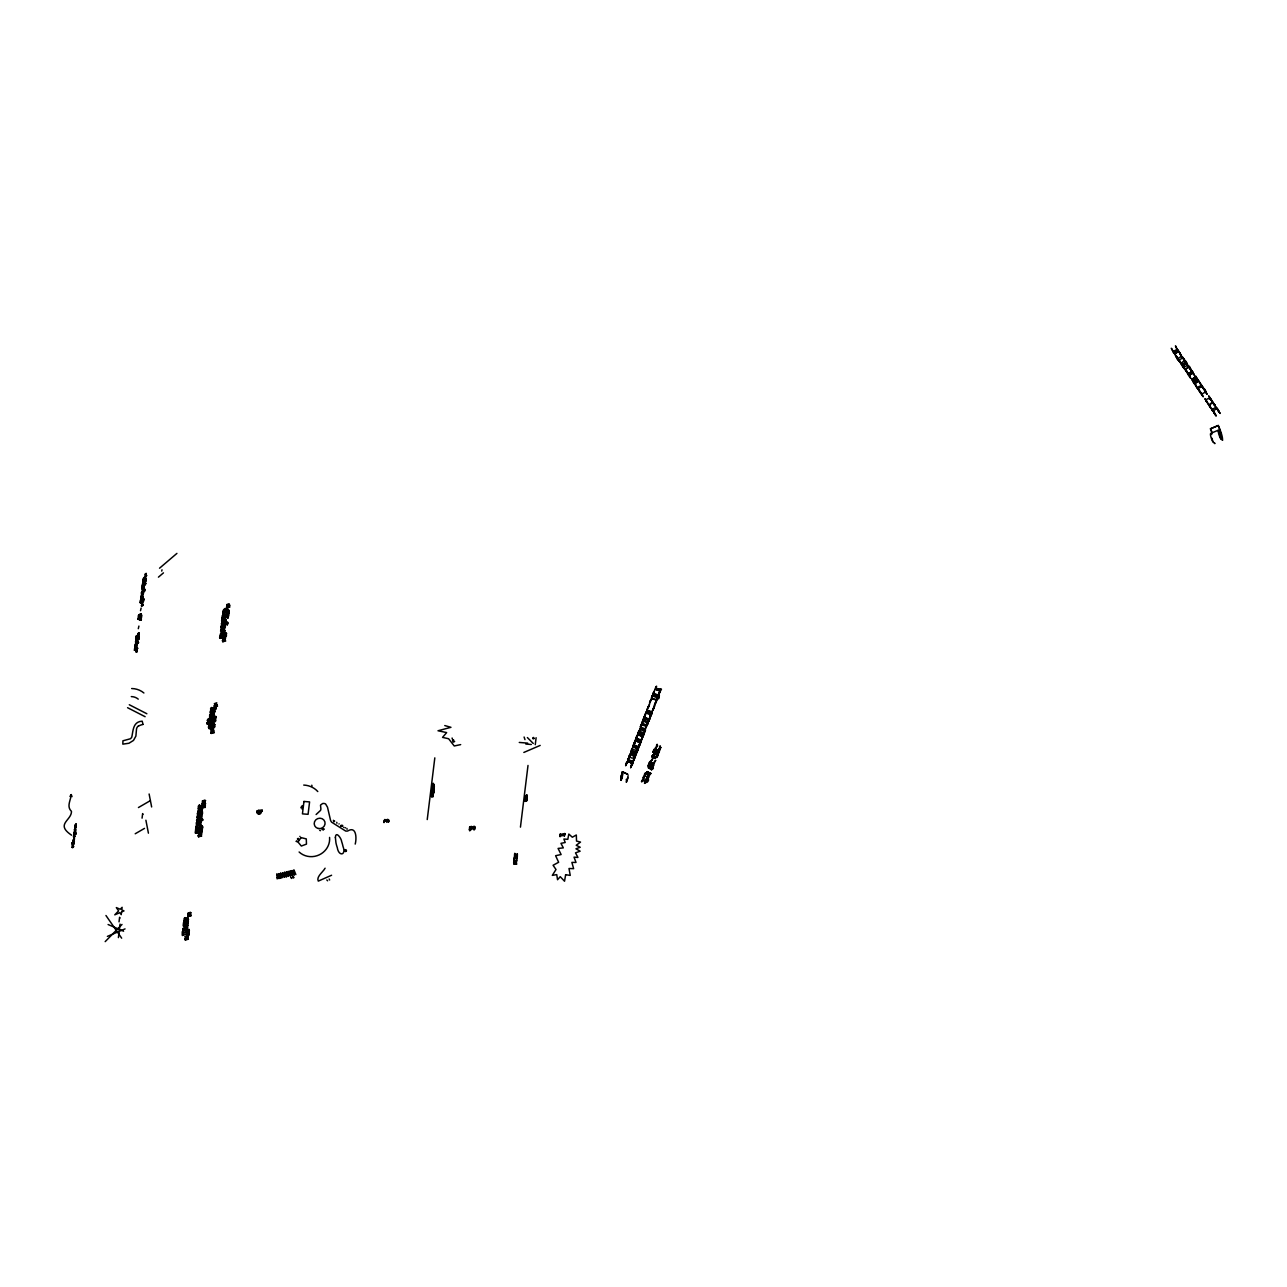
<?xml version="1.0" encoding="UTF-8"?>
<svg xmlns="http://www.w3.org/2000/svg" width="1287" height="1287" viewBox="0 0 1287 1287"><rect width="100%" height="100%" fill="white"/><g stroke="black" fill="none" stroke-linecap="round" stroke-linejoin="round"><path stroke-width="1.5" d="M514.752 856.241L514.848 857.448L514.945 853.828M140.235 601.592L140.733 599.372L141.908 599.452M140.396 602.043L141.409 600.321A5.148 4.875 -18.7 0 1 141.699 600.884M145.801 581.788L145.833 577.976L144.241 577.525M145.64 581.402L145.881 578.136L144.482 577.927M198.825 828.587L199.067 830.421L196.766 830.855M199.147 829.584L199.067 830.421M222.571 615.653L222.281 620.463M222.876 616.553L222.812 612.017A4.521 4.279 -18.7 0 1 225.225 608.429C229.504 606.579 229.504 614.977 228.571 613.384M201.56 830.71L201.882 831.611M214.269 715.363L214.269 715.492A2.864 2.703 -18.7 0 1 214.253 716.425L212.194 716.907A8.8 8.333 -18.7 0 1 211.744 716.441A4.939 4.681 -18.7 0 0 211.245 715.958M196.203 822.908L197.522 821.444L200.949 821.926A5.663 5.357 -18.7 0 1 202.654 820.109L202.349 818.902L201.029 819.159L202.686 819.883M196.525 823.889L197.603 824.002L197.522 825.53M142.889 589.14A3.089 2.928 -18.7 0 0 144.015 586.888L143.629 586.309M73.069 841.891L73.375 840.701M72.892 841.425L74.421 841.135M75.37 825.257L76.03 823.68M222.892 620.913L223.278 619.739L222.49 620.382A2.252 2.124 -18.7 0 0 221.927 621.75L222.924 622.908A3.137 2.976 -18.7 0 0 225.74 621.444A2.719 2.59 -18.7 0 0 226.271 620.302L223.986 620.125M195.897 829.6L197.635 826.479L195.817 826.978L195.511 833.188L201.415 831.305M196.235 830.582L197.941 827.638L200.402 827.235L200.708 828.378L198.15 828.86L197.635 826.479M137.677 640.91L135.811 642.358L136.02 640.411M214.865 711.438L213.835 710.81M661.068 747.522L658.124 750.755L655.726 748.728M625.675 765.62C624.951 759.62 634.362 761.92 631.048 766.264C632.931 764.558 634.797 759.78 627.943 760.537L628.442 759.829L633.349 761.872L632.866 762.58M630.63 767.679L631.386 765.186M183.462 926.495L184.154 925.417A4.118 3.893 -18.7 0 1 184.829 925.063L184.91 925.208A3.201 3.024 -18.7 0 0 184.234 925.626M188.722 932.094L188.401 931.112L188.722 932.174L183.462 933.172M209.765 716.248L209.733 715.942A1.689 1.593 -18.7 0 1 212.082 713.867M210.071 717.084L210.054 716.988A1.689 1.593 -18.7 0 1 212.387 714.784C214.961 717.036 211.953 712.483 214.157 713.851L214.269 715.186M221.251 623.841L222.554 622.49L221.557 624.71M228.78 612.162L228.426 611.148L228.78 612.21L224.035 613.111M197.683 811.277L198.262 810.327A3.797 3.588 -18.7 0 1 199.035 809.893L199.115 810.07M198.021 812.258L198.584 811.309A3.797 3.588 -18.7 0 1 199.356 810.858L199.018 809.877M517.31 856.981L517.374 854.021M196.509 820.527L197.764 818.95L198.182 820.092A2.96 2.799 -18.7 0 0 197.538 820.511M210.505 708.864L211.776 707.625A2.783 2.638 -18.7 0 0 211.181 708.027M560.102 833.976L560.344 834.652M654.295 707.046L654.584 705.726M560.118 836.47L560.344 834.507M278.7 873.664L278.941 877.01M290.009 871.042L290.235 874.388M514.43 860.794L514.623 858.075M516.859 860.987L517.036 858.268M69.965 796.444L71.252 794.61C70.801 800.257 66.264 806.466 71.461 811.373C71.638 820.559 54.955 824.082 71.622 835.215M187.049 935.376L187.033 935.536A2.654 2.51 -18.7 0 0 188.658 933.509L182.481 935.424L182.513 931.531L183.011 932.834M514.414 857.898L516.843 857.995M142.519 583.671L142.294 585.553M142.68 584.137L142.455 586.019M184.057 918.628C185.601 916.087 185.634 918.886 184.379 919.513M288.127 871.476L288.368 874.983M514.285 859.266L514.237 860.504M514.687 853.474L514.559 856.402M517.277 855.292A10.827 1.448 -85.4 0 0 517.197 854.552L517.294 853.651L516.988 856.595M143.356 580.694L145.849 579.472L143.5 581.145M198.198 806.466L198.761 805.533A3.539 3.346 -18.7 0 1 199.533 805.099L199.179 805.533M198.536 807.448L199.099 806.515A3.539 3.346 -18.7 0 1 199.871 806.08L199.533 805.099M638.272 733.606L637.419 736.18M653.394 693.017L654.423 691.682M638.979 731.949L643.709 734.813L641.006 740.604L642.406 736.711L637.58 734.507L636.454 737.338L637.757 735.295M641.36 739.381C644.224 736.582 638.143 732.56 636.952 735.891M514.832 857.592L517.261 857.786M276.818 874.098L277.075 877.605M286.245 871.91L286.486 875.417M73.842 841.891L72.909 841.183M355.212 844.079C356.74 838.432 356.547 825.546 347.619 831.016A6.467 6.113 -18.7 0 1 345.64 831.032L331.66 822.2A10.763 10.199 -18.7 0 1 330.582 820.462L327.493 807.19L325.643 804.053A3.105 2.944 -18.7 0 0 324.742 803.603L324.051 803.474A4.295 4.07 -18.7 0 0 322.587 803.555L320.495 805.099L320.881 808.767A4.328 4.102 -18.7 0 1 320.495 810.44L316.119 814.526M652.718 758.912L650.611 761.325L652.171 760.279M655.694 760.537C653.909 763.159 654.697 761.55 654.23 763.674M659.153 693.178L658.992 694.111L660.44 690.958M284.347 872.345L284.717 877.187M142.165 587.709L142.793 587.065A3.153 2.976 -18.7 0 0 141.94 588.867L143.002 589.559A3.089 2.928 -18.7 0 0 144.176 587.339L144.192 586.808M228.475 611.309L223.488 612.66M655.373 689.349L655.533 688.915M660.215 691.392L659.523 692.76A9.331 1.03 -67.5 0 1 659.604 692.39L658.333 694.707A7.931 0.869 -67.5 0 1 658.091 695.366L658.027 695.559M73.246 847.377L72.297 847.554L72.635 846.17M74.115 840.588L73.086 840.105L74.373 839.751M74.533 836.968L73.52 836.518L74.63 836.26A2.156 2.043 -18.7 0 1 74.051 836.727L73.616 836.807M74.308 829.713L75.257 829.005M75.708 827.541L75.306 827.316M74.244 838.545L74.533 839.027M75.692 832.335C76.898 831.145 73.439 832.19 75.177 832.158M75.161 826.592L76.142 826.576L76.206 824.517M72.249 846.91L73.6 846.733M73.616 840.073L74.34 841.425M74.984 836.55L74.453 836.277M76.126 827.268L75.209 827.026M75.225 826.238L76.287 826.029L75.322 825.804M76.239 824.967L75.273 825.015L76.287 826.029M74.26 833.526L75.933 833.204L75.82 834.04M75.885 834.024L75.933 833.204M136.116 636.647L137.194 635.601L135.923 638.497L136.293 635.746L138.417 635.086L139.012 637.982L138.98 635.858L137.371 635.698L138.272 635.456M138.578 615.025L138.771 615.878M141.377 602.815C139.768 600.241 142.133 604.279 140.122 602.429M142.889 582.689L142.809 580.582M137.693 648.342L136.39 649.662A2.22 2.107 -18.7 0 1 135.988 649.259C133.735 647.651 136.213 651.125 134.411 650.192M138.739 615.492L138.433 616.57M142.712 583.091L142.97 581.032A5.035 4.778 -18.7 0 1 144.241 577.863M135.441 649.581L134.411 650.289M138.304 628.683L138.916 626.061M140.508 610.698L141.12 608.091M136.76 650.064L135.843 650.53L136.695 650.595M139.109 634.652L137.87 634.041L138.899 632.641M140.83 620.334L139.607 619.771L140.685 619.884M140.524 619.369L139.656 619.481L140.508 619.546M141.264 614.156L140.283 614.269L141.2 613.835M143.082 605.357L141.506 606.032L142.551 604.552M142.567 602.943L141.586 603.651L142.423 603.86M146.187 574.903L144.997 575.916L146.557 575.257M146.219 574.678L145.206 574.179L146.203 573.31M136.856 651.045L135.859 650.434M138.015 634.604L139.093 634.057M138.127 633.574L138.835 633.172M139.768 620.27L140.733 620.157M140.653 619.996L139.656 619.449A1.963 1.85 -18.7 0 0 138.481 619.144M141.522 614.8L140.299 614.237M140.492 614.398L141.409 614.607L140.444 614.687M142.584 604.327L141.747 604.102L142.712 603.41M146.718 575.707L145.158 576.383L146.348 575.369M136.663 647.602C136.293 645.511 137.886 650.128 137.532 647.876M143.581 598.6A1.689 1.593 -18.7 0 0 143.517 599.42A5.566 5.261 -18.7 0 1 143.468 600.595L142.648 598.793L143.854 599.082A1.689 1.593 -18.7 0 0 143.677 599.887A5.566 5.261 -18.7 0 1 143.613 601.061L143.404 601.608M136.808 648.133L136.567 648.616A3.491 3.298 -18.7 0 1 136.181 648.198M142.841 599.388L143.854 599.082M135.795 642.567L138.369 642.068L138.208 643.387M138.369 642.068L138.288 643.371M138.819 638.368C137.854 642.326 140.476 635.81 136.213 638.867M141.457 616.859L138.948 616.891M142.214 589.671L144.836 589.333L144.594 591.248L144.804 589.543M145.608 583.027C143.774 589.028 148.102 579.874 142.937 584.025M161.728 571.09L162.017 569.803M119.031 921.862L119.594 917.293L119.916 918.081M118.404 937.612L120.061 924.098M142.069 818.162L142.632 813.593L142.954 814.381M184.154 928.281A14.897 14.109 -18.7 0 1 183.124 928.458L183.076 930.517L186.422 930.002M184.974 922.28L183.623 922.522L183.816 924.597L186.84 924.018A3.153 2.992 -18.7 0 1 187.339 923.937M187.146 921.862L184.073 922.441L183.896 920.382L187.596 919.722M182.481 935.424L182.513 931.531M183.076 930.517L182.899 928.506M183.14 925.546L183.623 922.522M184.073 922.441L183.896 920.382M201.126 811.679L200.965 811.84A7.062 6.692 -18.7 0 1 198.938 812.885L197.506 813.175L197.699 815.298L200.82 814.703A3.346 3.169 -18.7 0 1 201.351 814.623M195.511 833.188L195.817 826.978M197.699 815.298L197.506 813.175M212.757 713.931L214.044 716.135L211.888 715.974A8.8 8.333 -18.7 0 1 211.438 715.524A4.939 4.681 -18.7 0 0 210.939 715.041L209.942 715.266L210.521 716.296A5.582 5.293 -18.7 0 0 211.052 716.521L211.341 717.583L209.861 717.519M219.804 636.968L221.879 636.92A3.378 3.201 -18.7 0 1 220.914 636.615L220.72 634.523M225.466 637.162L224.565 637.371A1.657 1.56 -18.7 0 1 223.761 637.081L222.941 636.309A8.478 8.028 -18.7 0 0 222.49 635.81L220.72 635.681L221.123 637.467A3.378 3.201 -18.7 0 0 222.184 637.821L219.868 638.304L220.19 637.435A9.524 9.009 -18.7 0 0 220.157 636.904L221.107 634.378L223.52 634.99A9.797 9.282 -18.7 0 0 224.115 635.681L226.013 635.311A3.877 3.668 -18.7 0 0 226.013 633.847M222.378 619.031L222.41 615.299M223.118 612.918L222.828 615.283L228.282 613.577M211.052 716.521L209.556 716.586L209.845 717.663M197.812 827.879L196.139 827.959M187.677 937.74L184.926 938.963L188.079 938.255M187.58 935.681L185.215 936.646L186.937 936.968A2.59 2.461 -18.7 0 0 187.58 936.952L187.677 936.92M190.556 914.333L187.822 915.33L190.878 915.282L188.127 916.505L191.28 915.781M190.46 912.258L188.079 913.223L189.816 913.545A2.59 2.461 -18.7 0 0 190.444 913.529L190.573 913.48M188.401 939.204L185.248 939.912L187.934 938.641M187.902 937.901A2.59 2.461 -18.7 0 1 187.258 937.901L185.505 937.805L188.336 936.132M190.766 914.478A2.59 2.461 -18.7 0 1 190.138 914.478L188.385 914.381L191.216 912.724M200.997 834.507L198.15 835.762L201.399 835.038M201.995 833.831L201.271 834.636A2.671 2.526 -18.7 0 1 200.563 834.668L198.745 834.571L198.455 833.365L200.885 832.383M205.695 803.699L202.445 804.423L202.139 803.217L204.955 802.187M204.858 800.064L202.413 801.045L204.199 801.383A2.671 2.526 -18.7 0 0 204.842 801.367L205.63 800.53M214.318 732.721L211.261 733.413L210.971 732.287L213.61 731.306M213.497 729.311L211.213 730.228L212.902 730.549A2.51 2.381 -18.7 0 0 213.481 730.533L213.642 730.485M213.047 715.009L214.446 714.928M216.876 704.729L214.205 705.919L217.262 705.228M216.747 702.75L214.479 703.667L216.152 703.973M187.194 928.2L184.588 928.394L187.001 926.431M200.595 821.991L200.338 820.398L197.072 820.977M197.957 820.784L200.804 820.253L201.11 818.564L201.367 820.141M207.223 724.388L208.462 722.425L212.999 721.476L213.288 719.851M214.929 721.01C210.875 722.602 214.334 714.88 213.063 721.878M209.154 719.353L213.352 718.58L213.642 716.956L213.449 718.87M211.921 709.201L214.575 708.703L214.849 707.126L215.09 708.606L216.313 708.574A5.341 5.051 -18.7 0 0 214.623 710.231L214.543 710.601A2.783 2.638 -18.7 0 1 214.06 711.791M225.016 639.639L222.458 640.604L224.099 640.91M224.919 637.692L222.699 638.593L224.34 638.899A2.461 2.333 -18.7 0 0 224.919 638.899L225.563 638.432M229.183 605.63L226.609 606.788L228.989 606.82M230.035 605.324L229.472 605.759A2.461 2.333 -18.7 0 1 228.829 605.775L226.882 604.584L229.102 603.683M186.712 934.587L186.728 934.426A2.654 2.51 -18.7 0 0 187.773 933.735M201.737 836.019L198.488 836.743L201.222 835.472M198.745 834.571L198.455 833.365M202.445 804.423L202.139 803.217M205.18 802.348A2.671 2.526 -18.7 0 1 204.52 802.348L202.719 802.251L205.18 801.045M211.261 733.413L210.971 732.287M213.803 731.45A2.51 2.381 -18.7 0 1 213.208 731.45L211.502 731.37L213.803 730.244M217.567 706.145L214.511 706.836L217.149 705.566M217.053 704.89A2.51 2.381 -18.7 0 1 216.473 704.874L214.768 704.793L216.65 703.828M187.226 927.927L187.049 930.453L186.599 929.52M187.661 924.404L187.999 921.701L187.516 923.422C187.355 930.533 188.835 922.023 184.218 924.935M200.804 820.253L200.547 818.693M212.789 723.165L213.015 722.152M212.999 721.476L212.757 719.948M213.352 718.58L213.111 717.052M215.283 718.114L213.883 718.484L213.642 716.956M211.695 713.255A3.201 3.041 -18.7 0 1 211.132 713.288L210.103 712.081A2.301 2.172 -18.7 0 1 210.682 710.681L214.704 710.279L214.398 709.362M214.575 708.703L214.318 707.223M214.849 707.126L216.313 708.574M225.724 641.023L222.731 641.698L225.418 640.122M225.225 639.8A2.461 2.333 -18.7 0 1 224.646 639.784L222.989 639.703L224.775 638.77M229.906 607.014L226.914 607.689L229.488 606.531M227.155 605.694L226.882 604.584M214.157 713.851L213.948 714.398A2.864 2.703 -18.7 0 1 213.948 715.508L213.224 716.248L212.194 715.218M200.692 826.544L202.349 826.125L202.67 827.107L201.898 832.013M202.526 811.759L201.657 815.121M224.276 633.059L224.26 633.188A2.59 2.445 -18.7 0 1 225 633.413L225.305 634.314A2.59 2.445 -18.7 0 0 224.565 634.105L224.276 633.059L226.335 632.754L226.432 633.96M224.565 634.089L226.609 633.831M202.654 820.125L202.349 818.902M216.023 707.432L216.007 707.657A5.341 5.051 -18.7 0 0 214.302 709.314M188.626 932.673L189.012 929.487C186.261 928.892 187.339 932.094 189.334 930.437L189.012 929.487M186.728 934.426L187.033 935.536L188.755 935.215L189.334 930.437M200.096 827.091A2.912 2.751 -18.7 0 0 199.083 829.359L199.437 830.34L201.979 829.858L201.721 828.313M202.075 831.981L202.349 826.125M199.276 805.903L205.116 804.793L204.746 807.544M222.217 623.31L227.606 622.264L227.284 624.822M223.118 616.055L228.491 615.025L227.558 617.084M205.116 804.793L204.939 807.512M227.606 622.264L227.461 624.79M228.491 615.025L227.863 617.985M228.877 614.285L228.796 610.199L225.692 609.459M256.789 811.92L256.885 811.148C266.329 807.448 258.301 819.143 257.947 811.711L257.03 812.676L257.947 811.711M257.03 812.676L256.885 811.148M258.011 813.979L258.108 810.392M258.912 811.55L258.735 810.263M258.671 813.513L258.574 811.582L260.762 811.18L258.671 813.513L261.02 811.92L258.816 812.322M258.671 810.794L262.114 810.134L259.604 812.274M427.236 819.562L434.813 757.866M431.563 791.296L432.03 794.176L431.982 791.183M431.612 790.861L432.255 792.631L431.66 790.861M433.365 786.325L432.126 786.614L434.025 789.43L432.319 785.07M432.818 784.7L432.818 788.014L432.931 786.566M432.738 784.957L433.799 784.877L432.915 786.598M433.88 789.044L432.882 789.237L433.96 789.108L432.126 786.566M433.478 783.799L434.089 785.537M433.059 790.91L433.301 788.931L433.622 792.695M433.381 788.32L432.625 786.55L433.606 786.55M433.671 787.387L433.172 783.22M431.37 794.964L432.48 794.61L433.236 796.154M433.478 783.751L434.202 788.32L432.899 784.716M474.034 830.035C473.986 829.777 477.895 826.897 471.959 828.957A21.203 20.077 -18.7 0 0 471.332 829.423L469.787 830.662L469.353 829.793L469.691 826.978L471.283 826.479C470.672 829.584 474.34 824.211 475.289 827.251C474.227 825.82 469.835 831.434 470.72 827.042M469.691 826.978L469.787 830.662M470.72 829.552L471.01 827.895M471.557 827.509L471.283 826.479M513.674 863.094L516.103 863.159L513.674 863.094L513.915 859.619L514.044 864.108L516.521 864.076L514.044 864.108M520.447 827.139L528.008 765.443M525.386 799.05C525.209 805.276 524.147 796.315 526.319 799.436M525.627 799.195C526.447 799.677 524.887 794.031 526.705 796.862M526.994 797.248L525.498 796.331L525.563 797.988M527.268 795.929L525.965 796.492M526.399 800.852L526.882 798.809L525.804 797.811L526.769 797.586M526.721 800.064L526.721 798.326M526.785 797.811L526.85 796.347M526.528 801.334L526.447 800.192M526.978 796.138L527.01 797.715M535.263 744.674L536.116 737.724M560.086 836.679L560.215 834.491M560.649 834.362L564.816 833.558L564.285 836.035M564.414 836.067L564.816 833.558M644.353 774.517L645.012 773.326A3.314 1.11 -61.4 0 1 645.543 772.876L648.535 774.484A3.314 1.11 -61.4 0 0 648.037 775.064M648.503 774.388L647.345 776.141M1210.488 428.78L1218.242 425.514L1210.488 428.78A12.677 2.51 67.2 0 1 1211.694 431.499M282.464 872.779L282.706 876.222M293.774 870.173L294.015 873.6M640.266 728.635L638.722 731.418L643.516 733.51L645.173 730.678L640.218 728.522L645.575 729.89L643.548 734.7M642.808 722.023L641.312 724.388M653.893 693.033L652.348 695.784L657.287 697.779M141.248 592.84L142.101 592.326M141.393 593.307L142.117 592.31M143.018 580.324L144.321 578.603L145.769 579.343M143.179 580.791L144.128 579.23L145.704 579.23M195.688 833.139L195.672 831.466L199.276 830.646M182.657 935.392L183.43 933.493M142.246 585.858L142.358 587.982M143.018 596.653L141.667 597.812M142.921 604.938L141.361 605.566M143.484 593.709L141.763 595.479M202.976 808.075C203.137 809.748 197.329 811.598 198.681 808.638A5.888 5.566 -18.7 0 1 200.145 807.866L199.147 807.995M136.261 637.145L138.449 636.196M220.962 626.093L222.04 625.112M223.198 611.759L224.614 610.118M221.959 628.635L220.753 627.911L222.217 624.838M202.172 810.874L199.919 812.724M1221.266 438.722L1221.25 437.371A36.277 7.191 67.2 0 0 1220.848 434.459L1219.915 432.786M224.501 630.662L224.968 630.743A2.027 1.93 -18.7 0 1 224.71 631.692L224.614 631.837A3.024 2.864 -18.7 0 1 221.766 633.268L223.327 634.218A9.797 9.282 -18.7 0 0 223.809 634.781L225.933 635.36A1.754 1.673 -18.7 0 1 225.45 636.068M224.758 630.92C221.654 633.671 220.801 631.032 224.453 630.067M225.064 626.689L224.646 626.833M225.354 627.638C223.745 627.959 218.195 634.25 221.637 629.246M72.828 842.905L73.938 842.197M143.34 592.599L143.484 591.747L141.731 592.39M143.5 593.066L143.484 591.747M280.582 873.229L280.823 876.656M291.892 870.607L292.133 874.034M302.509 805.63L301.721 806.305L302.831 806.611M527.075 795.591L526.142 795.479M636.277 739.06L635.73 740.652M641.199 741.103L640.813 742.213M646.878 711.357L645.833 713.69M636.454 737.29L636.824 736.084M620.977 780.244L621.283 779.262M626.286 782.029L626.592 781.048M346.01 850.337L345.222 849.597M651.833 759.571L652.573 758.751M654.826 761.196L655.55 760.376M657.384 755.035C660.054 752.332 654.182 759.459 657.705 755.742L654.729 754.118L653.169 755.163L654.745 753.667M346.541 850.755L345.366 850.546M517.165 856.45L517.326 856.177M75.611 830.421L75.692 829.665A3.057 2.896 -18.7 0 0 74.71 829.471L74.839 829.809A3.057 2.896 -18.7 0 1 75.804 829.954L74.501 830.469M75.129 834.089L74.035 834.298M137.146 643.452C137.339 645.43 137.355 642.277 135.441 643.773M225.032 625.949L224.791 626.946L225.209 624.967L221.879 625.595M225.338 626.849L225.209 624.967M219.852 636.856L219.884 636.534A9.524 9.009 -18.7 0 0 219.852 636.003C220.56 633.687 220.849 632.351 221.461 632.367A3.024 2.864 -18.7 0 0 224.292 630.92L224.26 630.855M634.684 756.643L629.842 754.327L629.198 756C633.204 762.21 640.54 752.686 630.968 752.927L632.577 748.905M634.378 744.176L634.925 742.824L632.995 746.042L637.918 748.085L639.8 744.932L637.821 750.112L632.947 746.187L637.853 748.23L638.014 749.372M514.253 856.981L514.076 859.217M1214.815 443.645L1212.74 441.634A6.065 1.207 67.2 0 1 1212.434 441.023A5.261 1.046 67.2 0 1 1211.228 437.982L1211.035 437.371A7.352 1.464 67.2 0 1 1210.81 436.518A8.269 1.641 67.2 0 1 1210.504 433.735L1211.743 434.459M1222.602 440.283L1220.591 438.577M215.669 716.521L216.2 717.245A2.107 1.995 -18.7 0 1 215.396 718.806L213.739 719.835M644.433 783.172L645.044 782.062A3.266 1.094 -61.4 0 1 645.688 781.482L642.696 779.842A3.266 1.094 -61.4 0 0 642.197 780.421L642.358 780.549M654.697 690.266L653.635 692.084M656.45 745.382L657.046 744.32M659.443 747.007L660.022 745.945M657.4 744.546L656.869 745.559M660.36 746.267L659.845 747.184M76.094 824.227L75.241 824.999M635.006 757.383L634.588 758.204M656.853 700.257L654.439 705.485M643.403 777.509L644.449 775.659L647.425 777.155M648.391 765.459C649.372 760.456 656.611 768.902 648.745 764.365A2.671 0.901 -61.4 0 0 647.956 765.813L647.972 767.052A3.266 1.094 -61.4 0 0 648.632 766.65A4.263 1.432 -61.4 0 0 648.905 766.408A4.006 1.335 -61.4 0 0 649.324 765.958M646.38 779.134L646.734 778.056A2.671 0.901 -61.4 0 0 645.945 779.504L645.961 780.726A3.266 1.094 -61.4 0 0 646.621 780.324A4.263 1.432 -61.4 0 0 646.894 780.083A4.006 1.335 -61.4 0 0 648.246 778.281L648.375 778.088A3.121 1.046 -61.4 0 0 648.857 777.091L648.584 776.544M651.383 767.084L651.721 765.99A2.671 0.901 -61.4 0 0 650.932 767.438L650.965 768.677A3.266 1.094 -61.4 0 0 651.624 768.275A4.263 1.432 -61.4 0 0 651.882 768.033A4.006 1.335 -61.4 0 0 653.249 766.232L653.362 766.022A3.121 1.046 -61.4 0 0 653.86 765.025L653.587 764.494A4.086 1.367 -61.4 0 0 651.849 767.277M627.589 760.311L629.986 755.115M632.512 762.354L634.958 757.094M649.436 703.185L651.865 697.956M654.359 705.228L654.649 704.327M227.526 617.197L227.976 618.178M635.842 755.212L637.708 750.45L635.778 753.667M211.711 707.464L210.827 709.78M141.168 618.999L141.007 619.079A2.333 2.22 -18.7 0 0 140.38 619.079M141.361 619.401L141.248 619.497A2.542 2.413 -18.7 0 1 139.656 619.337M143.05 588.432L143.919 588.062M622.795 773.825L622.2 777.075L622.377 775.804M627.557 779.085L627.67 777.525M627.638 778.78L628.104 775.659M74.051 840.942L73.938 840.636M622.329 776.994L621.122 780.372M141.12 596.428L141.457 595.559L141.297 596.83M645.913 713.175L646.508 712.049M640.299 742.905L640.829 741.795L635.649 739.655L633.461 744.851L638.384 746.894L640.009 744.369L641.586 740.298L636.679 738.255L641.135 741.039M650.852 715.138L651.415 714.092L646.235 711.952L644.063 717.149L649.018 719.111L650.611 716.666L652.187 712.596L647.264 710.553L651.785 713.191L651.415 714.51M214.446 712.129L212.435 713.046L212.307 711.631M201.512 817.197L199.372 818.194L199.26 816.65M631.885 749.05L636.936 750.723L636.261 752.445M649.227 705.292L648.535 707.223M649.613 704.343L646.766 710.07L651.689 712.113L653.249 709.78M1219.674 432.834L1219.674 432.866A16.86 3.346 67.2 0 0 1219.835 435.44L1221.041 438.867M622.2 777.075L621.412 778.941M653.941 749.629L652.879 751.962L655.855 753.587L659.298 750.771M656.917 751.254L653.925 749.42M641.441 781.579L642.68 779.729M651.865 698.503L651.624 699.211M73.906 843.098L72.892 842.776L73.842 842.921M141.377 598.728L142.037 598.535A2.687 2.542 -18.7 0 0 143.082 596.283L142.439 596.508M197.731 825.385L198.423 825.16A13.739 13.015 -18.7 0 1 199.919 825.755L200.418 826.608L200.563 824.082A4.778 4.537 -18.7 0 0 199.099 823.358L200.627 822.361M200.418 826.608L200.563 824.082M302.059 808.896L301.834 808.799M533.751 737.467L532.882 737.724M534.105 738.561L532.979 738.416M629.986 755.759L629.761 756.386M653.458 752.557L654.439 751.013M656.45 754.182L657.432 752.638A5.405 1.818 -61.4 0 1 657.737 752.316L657.721 752.461A3.684 1.239 -61.4 0 0 657.207 753.04M644.642 717.374L645.43 715.331M138.433 617.487L140.186 617.873A4.826 4.569 -18.7 0 0 139.318 617.905M341.94 826.254L342.632 825.401M342.149 826.447L342.455 825.482M338.964 823.986L339.141 823.857M345.415 827.879L345.608 827.718M341.039 826.27L341.328 825.401M340.83 826.109L341.119 825.257M344.047 827.605L343.613 827.139M452.879 741.827L453.378 740.829M634.346 742.679L635.585 739.8M644.932 714.977L646.187 712.097L651.093 714.14L649.903 716.891L650.659 715.797M649.855 702.091L650.418 700.595M649.179 705.437L648.149 707.207M632.914 761.244L633.349 760.086M654.761 703.989L656.804 699.967M654.086 707.48L653.313 709.587M226.303 636.084L226.239 636.261A1.754 1.673 -18.7 0 1 225.74 636.968M213.369 722.795L215.042 721.701A2.107 1.995 -18.7 0 0 215.846 720.237L215.396 720.253M628.185 760.44L625.788 765.588M633.091 762.483L630.71 767.631M634.652 758.493L633.188 760.553M622.329 771.733L627.702 774.291L622.329 771.733L620.752 778.506L622.136 775.675M622.393 772.506L621.042 776.833L622.554 773.777M626.512 763.159L626.109 764.349L627.895 760.681M74.276 840.427L73.086 840.105M184.218 921.331L185.183 921.138A5.051 4.778 -18.7 0 0 186.518 920.704L188.127 920.495M188.433 921.476L186.293 923.052L188.32 922.65M653.523 692.358L653.41 692.679A7.931 0.869 -67.5 0 1 653.185 693.323L653.12 693.484M626.142 780.067L626.447 779.246M636.679 736.566L636.019 738.545L638.738 732.898L643.645 734.941L641.505 739.349M654.005 707.737L652.67 709.845M646.187 726.528L648.117 723.23L645.286 728.876L640.299 726.994L641.264 724.452L646.219 726.431L645.205 729.037M657.223 697.683L656.29 700.048L651.383 698.004L652.348 695.463M658.445 694.401L659.073 693.114M632.142 749.806L629.279 755.839M640.009 729.439L644.916 731.483M642.744 720.929L644.047 718.146L649.259 720.237L646.734 725.112L641.763 723.133L642.712 720.672L647.522 723.053L649.565 719.385L643.87 717.663L642.905 720.157L647.876 722.12L648.857 720.35M347.072 829.311L346.959 828.474M640.073 743.339L639.269 744.69L640.492 741.843M628.072 759.008L629.665 756.161M634.764 756.37L634.121 758.043M654.842 703.925L656.434 701.077M635.102 741.489L634.427 742.631M631.981 748.744L631.338 750.418L636.293 752.396L637.998 749.517M646.605 721.38L643.339 720.012L643.95 718.307L649.211 720.318L648.246 722.055M632.174 750.031L632.56 749.018M635.698 740.813L636.486 738.77M639.14 731.627L640.653 727.847M641.634 725.305L642.808 722.216M644.353 718.194L641.811 723.069M646.106 713.625L647.264 710.553M642.744 735.52L643.677 733.091L638.722 731.113L637.757 733.654L642.712 735.617L644.481 732.625L643.597 734.555M646.685 725.176L647.618 722.715M647.828 722.2L650.369 717.277L649.452 719.755L644.53 717.712M648.97 719.192L651.158 713.979M631.386 750.353L633.864 744.835M637.789 733.574L639.575 730.582L639.237 731.386M640.347 726.93L642.116 723.921L641.183 725.997M642.953 720.077L643.95 718.307M644.111 717.068L645.414 714.8M644.272 718.371L643.339 720.012M647.779 707.528L649.098 705.003M653.201 694.932C647.586 700.434 660.858 701.705 659.201 694.24C658.928 706.901 655.984 688.593 652.38 696.75M628.201 760.392L633.14 762.387M652.686 709.571L654.021 707.046M224.083 621.315L223.906 621.75A3.362 3.185 -18.7 0 1 224.984 619.514L225.354 619.578M142.857 605.18L141.538 605.855M645.366 715.492L643.822 718.033M651.335 699.871L651.238 700.08M629.472 757.013L628.748 758.719M647.634 781.804L648.632 779.89L645.318 782.206M311.985 786.003L311.792 785.199M659.459 751.077L660.263 749.082M654.005 763.4L652.187 764.575L649.195 762.95L649.678 761.824A17.181 5.759 -61.4 0 0 650.418 761.309M656.563 757.239L654.745 758.413L651.753 756.788L652.364 755.566A17.181 5.759 -61.4 0 0 652.976 755.147M649.871 766.714L648.503 768.146L649.758 767.695M645.189 773.616L647.409 771.637L650.804 773.584A6.338 2.124 -61.4 0 0 649.243 775.755L647.731 776.399M653.796 755.919L654.616 754.391M647.152 772.248L650.9 773.342L650.144 773.873L647.409 771.637M647.924 771.717L647.828 771.959A6.338 2.124 -61.4 0 0 647.12 772.827M655.855 753.587L657.013 750.981M652.187 764.575L652.654 763.448A17.181 5.759 -61.4 0 0 653.394 762.934M654.745 758.413L655.356 757.19A17.181 5.759 -61.4 0 0 655.952 756.772M648.181 775.241L650.144 773.873M648.584 767.921L651.479 769.771L653.281 767.969M656.853 757.48L657.705 755.742M626.399 763.304C626.672 759.845 633.461 763.127 631.499 764.896M653.378 768.403L651.479 769.771M387.355 820.382C386.325 817.325 391.103 821.669 388.465 821.926M387.065 820.881L388.481 819.883L388.256 821.138M635.488 740.62L635.907 739.752M655.968 753.506L652.976 751.881L656.193 749.243M652.992 693.79L657.947 695.736M650.16 701.302L651.512 699.05M223.777 620.414L225.531 620.012M143.163 601.126L142.584 600.916A6.934 6.564 -18.7 0 1 142.262 600.289M655.984 687.001L656.595 686.212L655.598 687.644A17.728 1.947 -67.5 0 1 655.437 687.918L660.714 690.347L660.167 691.135L655.212 689.221L655.726 688.4M642.663 737.338L642.213 738.223M629.343 757.319L627.702 760.553M656.08 702.268L654.922 704.214M653.474 765.652L651.978 767.165L653.217 765.508M648.471 777.702L646.943 779.278L648.23 777.557M223.632 612.178C226.062 609.893 231.322 611.084 225.868 609.797M188.047 920.672L186.084 922.039M1220.719 433.751L1218.258 430.485A8.269 1.641 67.2 0 0 1218.58 433.252A7.352 1.464 67.2 0 0 1218.805 434.105L1218.982 434.716A5.261 1.046 67.2 0 0 1220.189 437.757A6.065 1.207 67.2 0 0 1220.494 438.368L1220.607 438.24M660.569 690.669L657.367 689.156M649.581 703.394L650.578 701.335M626.705 780.759L627.38 779.295L626.431 782.158M656.418 686.615C653.346 689.703 664.253 688.465 660.778 689.478M452.477 740.057L453.233 740.025M212.628 712.564L212.452 712.998A3.443 3.266 -18.7 0 1 213.545 710.73M136.712 646.83L135.875 647.876M142.712 596.621L141.586 597.361M333.574 821.17L333.413 820.286M199.598 817.615L199.372 818.194A3.652 3.459 -18.7 0 1 200.547 815.733M202.027 811.212L199.147 811.614M136.679 646.444L135.425 646.701M660.681 689.591L660.521 689.687A17.728 1.947 -67.5 0 1 660.36 689.945L660.295 690.089M202.429 807.641L200.756 808.896M640.556 741.682L638.384 746.894L633.51 744.771L635.135 742.02M137.082 645.093L136.422 646.074M387.114 821.363L388.127 820.688M336.904 823.213L336.776 822.313M141.377 594.337L143.114 593.387M652.316 696.927L654.295 692.197L653.844 692.873M644.047 718.146L644.578 717.342M634.764 756.659L635.73 753.812M647.956 707.963L646.814 709.99L651.721 712.033L654.649 705.791M645.913 712.901L646.557 711.92L651.463 713.947L650.82 714.945M650.578 715.974L651.222 714.993M635.311 740.604L636.132 739.575L640.878 741.65L640.234 742.647L635.135 740.475M639.993 743.677L640.636 742.696M652.187 712.596L646.814 711.293M334.684 821.203L334.459 820.913A2.284 2.156 -18.7 0 0 333.96 821.476L334.025 821.83M214.125 711.228L212.13 712.129M653.458 693.226L652.863 694.095L657.77 696.138L658.365 695.27L653.506 693.098M638.786 732.77L638.304 733.477L643.194 735.649M208.977 724.726L208.414 727.348L210.441 728.539M632.673 762.531L634.298 759.233L633.075 761.341M224.807 627.171L222.49 628.474M74.807 825.948L75.756 826.157M225.772 620.994L223.89 621.782L223.359 620.913A3.362 3.185 -18.7 0 1 224.678 618.613M140.476 616.393L140.396 616.473A2.574 2.445 -18.7 0 1 138.481 616.57L138.61 615.556M140.556 616.94L140.46 616.988A2.574 2.445 -18.7 0 1 138.642 617.02L138.626 617.052M199.662 817.518L201.319 816.778M209.298 725.643L208.832 728.506L211.502 729.391L214.575 727.412L214.752 724.581L211.84 728.297M196.026 825.16L197.603 824.002M655.469 748.165L657.03 746.862M658.461 749.79L660.006 748.487M297.168 841.666L296.525 841.167M300.032 836.534L299.855 836.373M298.713 839.88L297.731 839.333M325.096 868.21C323.15 871.926 315.991 876.817 318.275 881.112L331.596 875.24M73.649 835.746L74.968 835.279M201.432 812.676L201.383 812.74A7.062 6.692 -18.7 0 1 199.276 813.867L197.844 814.156M644.449 775.659L643.741 776.431A2.671 0.901 -61.4 0 0 642.953 777.879L642.985 779.102A3.266 1.094 -61.4 0 0 643.645 778.699A4.263 1.432 -61.4 0 0 643.902 778.458A4.006 1.335 -61.4 0 0 644.192 778.168M141.683 593.548L142.921 592.873M200.933 823.358L199.517 824.291A4.778 4.537 -18.7 0 1 200.901 825.064M143.034 593.468L141.908 593.661M142.97 601.544L142.133 601.849L143.195 601.93M136.921 641.569L137.5 640.379M219.594 637.242L219.868 638.304M212.805 712.306L214.269 711.711M141.586 615.717L139.125 615.089A2.091 1.979 -18.7 0 1 140.54 615.459M105.18 941.634L122.008 924.452M452.268 738.883L452.091 738.014M323.262 828.78L323.439 829.922M453.635 741.988L454.665 741.473M452.67 739.575L452.879 739.542M224.276 621.042L225.692 620.479M453.861 740.202L452.734 740.54M432.512 793.516L433.301 793.468M224.372 630.759L224.405 630.727A2.027 1.93 -18.7 0 0 224.662 629.842L223.278 629.359L224.115 629.97M134.99 644.642L137.291 643.918M135.151 645.109L136.792 644.562L135.972 644.723M432.11 794.562L433.027 794.208M211.358 710.295L211.422 712.145M215.444 716.891L215.476 717.422M471.106 827.782L470.431 828.699M136.1 645.72L135.553 645.801M74.421 830.002L75.37 829.295M72.024 844.835L73.584 843.966M72.12 845.125L73.456 844.562M211.502 710.038L211.728 713.062M221.782 627.026L224.823 626.174M222.088 627.927C225.386 624.565 218.323 631.82 222.04 630.292M223.343 619.916L222.973 618.838M198.616 818.21C196.251 815.685 199.421 814.591 198.278 817.245M159.54 568.21L176.914 553.394M158.43 577.155L163.465 572.86M199.453 808.429L202.316 807.528M196.766 824.372L198.101 824.179A13.739 13.015 -18.7 0 1 199.598 824.79M202.493 808.252L201.496 808.509M224.952 627.734L223.278 628.378M221.267 627.075L222.361 626.463L221.493 626.608M658.317 753.812L659.346 751.817L657.335 753.201M197.49 822.876L197.522 821.444M384.282 820.366L386.55 821.54A3.169 2.992 -18.7 0 1 386.84 820.623L384.861 820.366L383.976 822.618M384.523 821.106L386.39 821.412M146.332 573.777L145.383 574.469M198.198 815.121L197.506 815.701A2.445 2.317 -18.7 0 0 196.895 817.181L197.989 818.435A3.411 3.217 -18.7 0 0 201.142 816.666M183.719 924.549L183.832 924.468A4.118 3.893 -18.7 0 1 184.508 924.114L184.588 924.259A3.201 3.024 -18.7 0 0 183.912 924.677M644.433 779.938L641.779 781.804M647.425 781.563L644.787 783.397M653.796 752.815L655.147 751.865M656.788 754.439L658.14 753.49M197.925 822.602L196.412 823.358M75.933 826.737L75.225 826.946M137.13 641.071L137.436 640.685M138.224 618.017L138.256 618.001A1.689 1.593 -18.7 0 1 138.723 617.873L138.948 617.873A5.228 4.955 -18.7 0 0 139.527 618.066L140.026 617.905A1.754 1.657 -18.7 0 1 138.352 618.259L138.224 618.597M657.223 751.383L654.198 749.774M651.753 756.788L653.571 755.614M649.678 761.824L652.799 763.352M649.195 762.95L651.013 761.775M1173.857 353.008L1172.521 350.321A11.133 0.885 57.6 0 0 1172.103 349.372L1171.299 348.262L1172.779 351.142A29.247 2.333 57.6 0 1 1173.036 351.641L1177.106 349.356L1176.495 347.924A11.133 0.885 57.6 0 0 1176.028 346.879L1175.449 345.865L1176.704 348.648A29.247 2.333 57.6 0 1 1176.961 349.147L1177.299 350.064M1175.224 351.624L1177.846 349.967L1178.812 351.399L1174.725 353.989L1176.479 356.789L1175.948 355.92M1175.417 352.027L1177.846 349.967M1175.916 352.783L1178.538 351.11L1178.039 350.37M1178.892 359.813L1180.131 362.612L1177.508 358.751L1181.482 356.306L1182.817 358.043L1178.619 360.103L1179.214 361.164M1181.45 363.706C1184.893 356.306 1190.99 366.538 1183.638 366.94M1188.174 366.232L1186.55 363.561L1182.447 366.055L1181.514 364.671L1185.44 362.178L1184.941 361.1A10.232 0.82 57.6 0 0 1183.702 358.864M1184.249 368.725C1181.241 366.795 1185.198 362.114 1187.081 364.527M1188.786 366.892L1184.957 369.562L1188.931 367.165M1190.861 369.707L1189.268 366.425L1192.615 372.828L1188.689 375.321L1187.788 373.986L1191.714 371.493L1190.25 368.629A10.441 0.837 57.6 0 0 1189.992 368.146L1189.848 368.002M1189.671 373.085L1192.293 371.428L1191.81 370.431L1194.481 375.45L1192.003 370.704M1190.491 378.024C1187.37 376.045 1191.456 371.058 1193.419 373.922M1188.898 375.434L1192.872 373.021L1193.499 374.131M1195.768 376.592L1192.052 379.504L1195.752 376.287L1197.859 379.81L1193.934 382.303C1188.786 373.343 1196.427 388.513 1193.934 382.303M1192.019 379.07L1196.331 377.252L1192.309 379.794M1193.306 382.126C1192.18 381.242 1197.537 376.994 1198.358 381.386M1192.84 381.29L1196.765 378.796M1193.805 382.046L1197.73 379.552M1195.703 382.046L1198.197 380.18L1205.066 391.135M1198.583 381.065C1189.542 388.433 1198.808 378.748 1199.259 381.756M1201.527 386.116C1195.156 385.456 1199.934 393.195 1197.216 387.065M1197.409 388.304L1196.878 387.532L1197.73 388.819L1201.929 386.486M1201.543 394.224L1202.235 395.447L1201.543 394.224L1205.613 391.908L1207.109 394.401L1205.452 390.733M1207.27 402.59C1203.216 398.697 1211.662 396.316 1212.274 401.978M1210.472 407.738C1207.319 405.743 1211.807 400.852 1213.464 403.78M1214.815 405.341L1214.14 403.893L1216.698 408.655L1212.772 411.148L1211.839 409.765L1215.765 407.271L1215.25 406.209A10.232 0.82 57.6 0 0 1214.027 403.957L1214.751 405.212M73.327 846.862L72.297 847.554M200.692 816.65L199.179 817.197M73.922 834.716L75.241 834.394M138.32 619.095L139.945 619.192A1.979 1.882 -18.7 0 0 141.055 619.465M138.433 807.544L150.402 800.611M135.215 833.767L144.498 828.394M432.545 792.1L433.51 791.682M432.947 791.489L433.478 793.934L433.349 791.859M136.872 644.964L136.76 644.015M387.95 821.331L388.143 822.12M74.517 836.582L73.472 836.856M186.502 920.688L187.114 920.366A2.542 2.413 -18.7 0 0 187.532 920.092M74.115 841.473L72.973 841.601M186.76 920.559L187.371 920.446A4.215 3.99 -18.7 0 0 188.61 919.562M142.841 589.092L141.795 588.4A3.153 2.976 -18.7 0 1 142.584 586.47M473.825 829.166L474.276 827.573M225.161 636.261L224.26 636.47A1.657 1.56 -18.7 0 1 223.455 636.18L222.635 635.408A8.478 8.028 -18.7 0 0 222.184 634.909L222.007 634.732M73.166 846.396L72.345 847.216L73.616 846.653M186.181 919.738L186.245 919.706A5.051 4.778 -18.7 0 1 184.926 920.189L185.071 920.141M201.078 833.606L198.777 834.346M73.681 844.256L72.86 844.465A6.194 5.856 -18.7 0 1 73.295 844.159M197.764 818.95L196.831 821.492M143.082 581.837L145.174 581.048M143.243 582.287L145.334 581.515M75.129 831.659L73.874 832.062M224.807 618.757L225.965 619.304A2.719 2.59 -18.7 0 1 225.482 620.559M200.675 815.894L201.93 816.569A2.864 2.719 -18.7 0 1 201.528 817.679A3.411 3.217 -18.7 0 1 198.311 819.433L197.217 818.162A2.445 2.317 -18.7 0 1 197.828 816.666L198.809 816.119M213.932 718.516L215.09 717.873A2.107 1.995 -18.7 0 0 215.894 716.409L215.154 716.505M213.578 721.412L214.736 720.768A2.107 1.995 -18.7 0 0 215.54 719.32L214.8 719.401M523.841 752.445L540.186 745.414M214.961 717.181L213.562 717.567M214.607 720.077L208.784 720.398A1.93 1.818 -18.7 0 0 207.883 720.72M107.384 936.405L125.048 928.892M1210.681 433.397L1218.467 430.115M136.953 651.479L135.714 651.56L136.792 651.013M211.277 733.204L213.851 732.174L210.939 732.496M202.477 804.198L205.212 803.104L202.123 803.442M138.143 633.477L139.044 633.107M227.188 605.485L229.408 604.584M136.004 650.9L136.921 650.53M210.392 724.774C204.89 728.909 215.219 725.45 214.736 726.254C208.381 731.402 207.062 724.597 214.366 724.774M142.76 584.974L144.627 584.266M142.921 585.424L144.643 584.781M201.448 807.641L199.758 808.043M142.358 590.781L144.836 589.333M141.972 591.264L144.128 590.46M142.133 591.73L144.289 590.91M143.645 592.197L141.892 592.84M143.098 584.475L145.753 583.478M75.531 828.313L74.694 828.458M75.66 828.603L74.839 828.748M74.373 837.773L73.6 837.917M74.501 838.046L73.665 838.207M201.013 833.638L200.981 833.654A2.671 2.526 -18.7 0 1 200.225 833.686L198.423 833.59M74.791 830.775L75.466 830.919M324.292 829.134L323.391 828.78M320.479 830.662L319.691 830.34M322.747 829.745L321.943 829.391M138.256 618.597L139.784 618.741A1.979 1.882 -18.7 0 0 140.894 618.999M329.633 880.002L329.166 879.005M526.576 794.932L527.316 795.463L526.48 794.98M346.332 850.691L345.366 851.125M345.35 851.576L346.332 851.27M344.916 849.951L345.817 849.677M469.98 827.831L471.573 827.332M472.94 827.38L471.766 828.04A21.203 20.077 -18.7 0 0 471.042 828.571L469.353 829.793M560.553 835.987L563.77 835.36M297.474 838.641L298.632 838.464M140.026 602.702L141.232 602.348M525.225 800.482L526.206 800.401M140.09 617.663L138.787 617.149L140.878 617.036M293.098 877.573L292.246 877.139M223.648 613.449L223.005 615.25M526.769 799.404L525.305 797.876L526.544 797.586M135.795 645.286L135.441 645.334M433.703 792.036L433.172 790.089M460.666 744.61L454.247 745.977L448.632 738.754L442.551 737.387L446.653 732.593L438.014 730.759L450.949 727.316L444.771 725.562M301.222 806.965L300.885 807.786M138.594 617.953L139.704 617.744M198.89 810.633L201.818 810.199M222.072 618.13L222.184 619.481A2.252 2.124 -18.7 0 0 221.621 620.849L222.024 621.798M202.365 806.386L204.102 806.08M202.719 807.399L204.44 807.062M431.901 788.577L432.899 790.443L432.03 787.757M433.22 789.591L433.767 791.875M432.529 794.932L433.124 796.701M526.528 799.597L525.563 799.79M525.482 801.045L526.656 800.659M185.65 918.966L188.224 918.532A4.215 3.99 -18.7 0 1 187.258 919.352M432.722 788.352L433.96 788.111L433.976 790.089L432.625 786.55M525.466 798.31L526.528 797.667M188.497 931.209L183.204 932.222M227.912 623.165L222.49 624.211M223.6 624.05L226.576 623.487M135.939 643.033L138.529 642.535M135.618 643.114L137.725 642.712M135.762 643.58L137.886 643.178M532.898 738.674L533.912 738.481M74.356 833.815L76.03 833.493M74.147 833.879L75.515 833.606M75.611 833.912L74.26 834.394M257.127 811.888L258.043 810.923M301.625 806.724L302.638 806.515M137.693 639.108L136.149 639.414M138.031 639.542L136.293 639.864M225.515 625.868L222.184 626.496M76.013 825.353L75.225 825.498L76.158 825.305M200.82 811.357L198.359 811.824M201.158 812.338L198.697 812.789M197.635 819.803L200.482 819.272M432.464 786.019L433.429 785.842M434.025 787.612L432.223 788.046M431.418 794.674L432.432 796.363M431.982 796.75L432.915 796.556M525.627 799.275L526.705 799.066M185.28 918.017L187.902 917.583M184.379 926.994L186.872 926.399L186.116 927.171M228.796 615.926L223.407 616.956M223.568 617.969L227.236 617.277M136.454 636.904L138.964 636.92L136.615 637.371M136.374 639.333L138.98 638.835M205.437 805.775L199.565 806.901M202.332 813.304C197.812 815.154 204.681 809.748 201.834 815.073M72.426 843.194L73.665 842.969M72.522 843.5L73.761 843.258M432.03 789.639L432.979 789.446M432.625 791.408L433.59 791.215M432.496 792.406L433.413 792.486M432.319 793.966L433.269 793.773M525.209 800.9L526.158 800.707M525.369 801.383L526.319 801.19M565.057 834.282L560.939 835.07M136.342 637.564L138.288 637.194M136.486 638.014L138.449 637.644M211.599 708.284L214.253 707.77M75.129 825.932L76.174 825.739M432.191 788.352L433.14 788.175M432.142 789.301L433.027 789.14M432.786 790.121L433.735 789.945M432.738 791.087L433.622 790.91M525.53 800.096L526.48 799.919M184.572 925.884L187.999 925.224M72.378 846.878L73.343 846.701M199.099 829.359L201.657 828.876M196.461 829.874L198.745 829.439M432.818 789.816L433.783 789.639M433.14 796.235L431.917 794.578M526.254 796.862L527.155 796.621M525.402 799.307L526.351 799.13M183.751 921.492L186.824 920.913M212.822 719.353L213.143 720.27M183.944 923.471L185.296 923.229M226.882 624.388L222.217 625.273M73.97 842.888L73.874 842.599M140.299 616.94L138.787 616.698L141.023 617.503M434.218 787.885L433.365 785.118M526.962 797.86L526.303 795.961M187.548 928.892C182.255 931.161 190.798 925.98 186.406 928.104M74.002 832.657L75.289 832.448M212.854 722.57L208.43 723.294A1.93 1.818 -18.7 0 0 207.529 723.616M434.411 786.647L432.931 786.84L432.319 784.78M202.67 827.107L201.013 827.525L200.708 826.383M213.031 717.663L208.43 718.645L207.271 720.559M212.677 720.559L208.156 721.508L206.917 723.471M75.611 827.235L74.743 827.686M74.019 840.298L73.134 840.749M183.221 929.455L183.446 929.423A14.897 14.109 -18.7 0 0 184.475 929.23M141.956 594.546L143.066 594.047L141.57 595.028M138.916 634.201L137.854 634.137M136.712 651.624L135.714 651.56L136.969 652.075M291.618 878.458L290.959 877.235L291.634 878.233M138.69 617.149L138.835 617.615A5.228 4.955 -18.7 0 0 139.366 617.599L139.993 617.567M139.945 618.661L139.173 618.677M221.798 627.509L222.104 627.557M139.816 619.9L140.685 619.835M211.76 712.145L211.888 712.145A3.443 3.266 -18.7 0 1 213.24 709.797M201.206 816.698A2.864 2.719 -18.7 0 0 201.609 815.604L200.354 814.912A3.652 3.459 -18.7 0 0 198.858 817.245L198.568 817.245M198.906 818.226L198.793 817.245M212.033 713.078L211.888 712.145M138.546 615.411L139.109 616.634M140.701 616.328L139.189 616.344M141.618 617.326L139.093 617.342A4.826 4.569 -18.7 0 1 139.913 617.422M139.044 615.701L141.586 615.54A2.317 2.188 -18.7 0 0 139.044 615.379M139.06 615.283L140.782 615.234M139.028 615.878L141.747 616.151M140.508 617.712L138.932 618.339A1.689 1.593 -18.7 0 0 138.401 618.452M140.219 618.564L141.409 619.063L140.219 618.564A2.333 2.22 -18.7 0 1 140.894 618.725M139.157 619.176L138.015 619.16L139.173 619.144A2.671 2.542 -18.7 0 1 138.336 618.983M141.232 598.278L141.876 598.069A2.687 2.542 -18.7 0 0 142.921 595.817L142.294 596.058M199.758 809.024C201.705 809.073 196.525 809.796 198.359 807.673A5.888 5.566 -18.7 0 1 198.874 807.303M135.618 647.168C134.427 647.2 135.441 647.522 134.395 649.098M145.206 574.179L146.058 574.211M137.291 640.218L135.457 641.956L135.988 640.315M226.85 604.793L228.507 604.89M140.508 619.867L139.607 619.803M140.331 613.947L141.184 614.012M519.272 742.438L527.702 743.13M525.82 744.047L531.306 744.481M514.382 858.188L516.811 858.381M513.899 860.649L516.328 860.858M187.516 929.97L187.886 930.919M72.716 844.449L73.568 844.851M211.454 714.188L210.424 713.014A2.301 2.172 -18.7 0 1 210.988 711.598L211.921 711.084M73.472 844.835L72.86 844.755A6.194 5.856 -18.7 0 1 73.391 844.465M297.554 839.542L298.568 839.719M296.074 841.328L296.991 841.505M135.585 650.032L134.556 649.565M142.632 598.905L142.455 600.514A6.934 6.564 -18.7 0 1 142.101 599.839M197.249 822.586A10.344 9.797 -18.7 0 0 198.6 823.149L198.922 824.147A10.344 9.797 -18.7 0 1 197.587 823.567L197.538 823.519M211.245 715.974L210.231 716.248L210.827 717.229A5.582 5.293 -18.7 0 0 211.358 717.438M197.86 824.951L197.168 824.629M136.02 648.342L134.974 648.294L135.827 648.793A2.22 2.107 -18.7 0 0 136.229 649.195L136.824 649.147A3.491 3.298 -18.7 0 1 136.342 648.648M655.26 689.092L660.167 691.135M645.736 712.773L650.772 715.073M636.904 741.425L640.186 742.776M633.461 745.446L638.384 747.49M631.338 751.029L636.245 753.072M630.871 751.624L636.357 753.973M630.743 753.732L634.057 755.019M108.092 924.516L123.584 931.209M129.295 704.745L146.847 713.738M127.574 707.705L145.125 716.698M652.219 755.646L655.212 757.271M647.088 771.862L650.064 773.487M646.83 772.473L649.806 774.098M525.965 798.294L526.882 798.809M1195.269 384.153L1194.272 382.673L1196.218 386.18M207.513 720.109L207.818 721.026M207.159 723.004L207.497 723.954M1199.371 381.933L1200.658 384.121M1194.996 383.751L1195.816 385.103M1175.578 355.823L1178.313 359.958M1196.025 385.971C1198.294 389.848 1193.886 383.22 1195.752 385.135M326.834 880.002L327.638 880.791M527.38 737.564L533.268 743.484M1208.815 396.042L1211.164 400.305M1200.481 384.041L1200.964 385.151M1182.737 358.285L1179.616 352.525L1180.629 354.504M1177.396 358.108L1177.975 359.218M1205.613 400.257L1206.45 401.624M1216.73 407.818L1220.124 413.449L1216.585 407.882M1212.804 410.312L1216.151 416.119L1215.813 415.138M1201.012 393.661L1199.854 391.763L1200.498 392.905M1181.209 355.936L1180.565 354.745L1181.997 357.48M1181.997 357.4L1180.871 355.743L1181.868 357.223M1173.969 353.442L1173.551 352.509M142.069 599.903C140.605 598.986 139.527 602.38 141.554 600.788A5.148 4.875 -18.7 0 1 141.843 601.335L142.02 601.673M1205.533 399.437L1208.396 404.456L1208.01 403.571M1208.927 405.212L1212.853 402.718M1182.721 366.2L1183.22 367.068M1185.633 361.02L1186.18 361.84M1211.115 400.241L1209.458 396.943M1201.881 386.373L1201.125 385.183M1180.678 354.745L1179.648 353.491L1181.353 356.145M1182.319 356.805L1184.297 359.861M1188.657 365.991L1190.7 369.482M1212.724 401.817L1213.657 403.281M1184.732 368.484L1186.501 371.444M1202.46 386.534L1205.034 391.055M1177.492 358.719C1174.854 355.003 1179.568 362.484 1176.881 357.866M1199.597 391.312L1199.178 390.138L1200.127 391.602M1179.069 351.753L1179.616 352.574M1175.144 354.231L1175.674 355.389M294.047 870.092L295.849 874.597M292.165 870.527L293.967 875.031M290.283 870.977L292.085 875.466M288.401 871.412L290.202 875.9M286.518 871.846L288.32 876.35M284.636 872.28L286.422 876.785M282.738 872.715L284.54 877.219M280.856 873.149L282.657 877.654L282.738 876.447M278.973 873.583L280.775 878.088M277.091 874.034L278.893 878.522M1205.485 390.637L1204.101 388.481L1206.16 392.953M105.952 915.507L121.654 938.175M1186.727 371.058L1185.343 368.919L1187.788 373.986M1199.243 391.055L1198.245 389.398M1180.388 354.279L1178.554 351.319M1185.134 360.971L1183.815 358.783L1184.571 360.36M1201.736 393.404L1203.232 396.798L1202.331 395.608M1181.353 363.561L1179.455 360.73L1180.581 362.725M1211.71 408.719L1212.772 411.148M293.452 876.753L293.677 877.782M293.163 876.785L293.709 877.605M1195.977 377.011L1196.443 377.718L1192.518 380.212L1191.842 379.086M1197.859 379.81L1197.36 379.086L1198.438 381.322M1185.44 362.178L1186.694 363.771M1191.714 371.493L1192.615 372.828M1215.765 407.271L1216.698 408.655M1174.613 353.603L1173.921 352.445M1189.976 376.447L1187.885 372.924L1189.59 376.464M1210.407 406.933L1208.847 404.359L1209.233 405.678M1217.599 409.105L1219.352 412.467M1180.227 354.022L1179.342 352.332M1213.464 411.406L1214.413 412.854L1213.947 412.017M1215.33 414.993L1212.644 410.328M1207.898 403.378L1204.954 398.6L1206.434 401.303M1202.026 385.891L1201.141 384.588L1202.46 387.307M1177.412 350.241L1177.927 350.981L1176.994 349.517M1207.158 402.364L1206.273 400.675M1189.671 367.696L1190.234 369.305L1189.429 368.05M1198.873 389.607L1199.484 391.119M1185.987 370.608L1185.424 369.562L1186.051 370.64A10.441 0.837 57.6 0 1 1186.324 371.123L1184.651 368.613M1182.286 364.832L1183.557 366.795M1209.86 405.984L1210.536 407.657M1176.865 356.869L1176.173 355.888L1176.945 356.998M1217.743 409.314L1218.451 410.569M1173.487 352.735L1174.034 353.33M1218.757 411.743L1218.226 410.682M1214.864 414.205L1213.544 411.615M1209.925 397.667L1212.322 401.962M1208.799 396.123L1210.6 399.131M1189.864 376.174L1190.555 377.944M1185.858 361.631L1187.241 364.607M1214.526 412.902L1215.588 414.704M1203.313 388.577C1201.865 385.553 1205.243 391.715 1202.476 386.808M1206.514 401.335L1205.774 400M1183.22 358.816C1183.123 358.88 1184.265 359.926 1183.38 358.253M1209.909 398.423L1210.407 398.809M1197.36 379.858L1196.846 378.957M1212.965 441.731L1212.048 438.658M1213.914 403.796L1214.397 405.244L1212.627 401.882M1177.669 358.671L1177.991 359.507M1209.667 397.442L1210.504 398.713M1177.026 357.142L1177.508 358.059M383.719 821.83L384.781 819.513L386.824 820.173M1210.311 406.756L1210.134 406.467A10.232 0.82 57.6 0 1 1211.308 408.671L1211.839 409.765M1180.372 362.355L1179.857 361.438A10.232 0.82 57.6 0 1 1180.983 363.561L1181.514 364.671M1178.763 360.698L1175.562 355.984M1200.304 391.94L1201.141 393.629M1218.419 411.052L1218.242 410.183M1191.81 370.72L1192.502 371.846L1188.577 374.34L1188.094 373.632M1189.397 367.809L1188.544 366.055M1183.155 358.526L1182.335 356.837M1178.458 359.443L1179.23 361.02M1195.752 376.287L1197.457 379.842M1188.207 366.071L1187.338 364.285M1200.835 392.358L1202.283 395.366M1186.373 363.561L1185.166 361.036M1186.694 371.187L1188.689 375.321M1185.633 370.109L1186.405 371.702M1183.429 366.811L1184.265 368.565M1182.061 364.511L1183.316 367.101M1182.447 366.055L1181.209 363.465M71.252 794.61L72.04 796.621M524.099 737.017L524.983 739.639M433.027 790.926L433.671 792.695M226.625 606.579L226.914 607.689M222.699 638.593L222.989 639.703M221.879 636.92L222.168 637.982M222.458 640.604L222.731 641.698M262.114 810.134L262.307 811.325M214.479 703.667L214.768 704.793M214.221 705.71L214.511 706.836M211.213 730.228L211.502 731.37M142.712 588.272L142.986 588.706A4.231 4.006 -18.7 0 1 143.581 586.759M202.413 801.045L202.719 802.251M200.338 820.398L200.949 821.926M199.099 823.358L199.437 824.34M197.908 824.114L198.23 825.096M198.182 835.536L198.488 836.743M188.079 913.223L188.385 914.381M187.822 915.33L188.127 916.505M187.21 926.013L187.532 926.962M188.433 934.265L188.755 935.215M184.508 924.098L184.91 925.208M185.215 936.646L185.505 937.805M184.958 938.754L185.248 939.912M514.864 853.442L514.768 854.359A10.827 1.448 -85.4 0 1 514.848 855.099M142.986 724.388L142.197 721.17C132.851 721.653 133.237 730.63 131.773 737.129A6.194 5.856 -18.7 0 1 130.357 738.786L122.941 740.797L122.828 744.143L128.941 743.259L133.494 740.427L135.891 736.084L136.422 730.051A5.405 5.116 -18.7 0 1 138.546 725.771M207.577 721.46L208.414 719.481A1.93 1.818 -18.7 0 0 207.577 719.787M517.084 855.598L517.004 854.89M514.655 855.405L514.575 854.713M149.115 793.999L151.641 806.965M145.898 820.221L148.423 833.172M294.015 873.68L294.128 874.999M292.133 874.114L292.246 875.433M280.839 876.737L280.952 878.056M278.957 877.171L279.07 878.49M288.385 875.063L288.481 876.302M286.502 875.498L286.599 876.753M290.283 874.854L290.363 875.868M277.107 877.911L277.188 878.924M516.087 863.287L516.344 859.813L516.473 864.301M303.732 785.07A20.447 19.369 -18.7 0 1 317.792 791.553M329.569 837.419A17.954 17.021 -18.7 0 1 319.337 854.809A17.954 17.021 -18.7 0 1 299.115 852.01M646.846 779.343A4.086 1.367 -61.4 0 1 648.455 776.528M643.87 777.718A4.086 1.367 -61.4 0 1 644.143 777.091M644.353 776.656A4.086 1.367 -61.4 0 1 645.398 774.999M646.251 774.13A6.338 2.124 -61.4 0 1 646.701 773.423M648.857 765.652A4.086 1.367 -61.4 0 1 650.482 762.837M654.793 761.631A4.231 1.416 -61.4 0 1 653.651 762.499M651.817 760.006A4.231 1.416 -61.4 0 1 650.659 760.874M657.351 755.453A4.231 1.416 -61.4 0 1 656.209 756.338M654.375 753.828A4.231 1.416 -61.4 0 1 653.217 754.713M657.995 750.321A3.507 1.174 -61.4 0 1 660.649 747.393M655.003 748.696A3.507 1.174 -61.4 0 1 657.673 745.768M386.808 822.12A3.169 2.992 -18.7 0 1 387.097 821.363M1218.242 425.53A12.677 2.51 67.2 0 1 1222.473 440.025M1218.322 425.707A11.39 2.268 67.2 0 1 1220.591 433.542M1214.751 443.066A12.677 2.51 67.2 0 1 1214.719 443.291M1210.552 428.973A11.39 2.268 67.2 0 1 1212 433.14M1212.081 438.706A16.86 3.346 67.2 0 1 1212.016 438.272M200.531 820.897A5.663 5.357 -18.7 0 1 202.316 819.143M197.217 819.529A2.96 2.799 -18.7 0 1 197.86 819.127M200 823.696A2.091 1.979 -18.7 0 1 199.083 824.082M199.662 822.731A2.091 1.979 -18.7 0 1 198.745 823.101M199.405 830.34A2.912 2.751 -18.7 0 1 200.434 828.072M201.271 827.123A2.027 1.914 -18.7 0 1 202.139 829.311M200.933 826.141A2.027 1.914 -18.7 0 1 201.802 828.329M211.486 708.944A2.783 2.638 -18.7 0 1 212.098 708.558M214.865 711.518A2.783 2.638 -18.7 0 1 214.366 712.708A3.201 3.041 -18.7 0 1 211.454 714.221M213.497 712.403A3.201 3.041 -18.7 0 1 213.015 712.773M207.223 722.683A1.93 1.818 -18.7 0 1 207.867 722.425M209.363 725.691A4.681 4.44 -18.7 0 1 213.352 723.873L214.832 724.613L213.047 722.924A4.681 4.44 -18.7 0 0 209.041 724.774M223.037 612.918A4.521 4.279 -18.7 0 1 225.531 609.33M222.184 618.902A1.947 1.85 -18.7 0 1 222.442 618.42M222.908 617.953A1.947 1.85 -18.7 0 1 223.488 617.663M221.879 618.001A1.947 1.85 -18.7 0 1 222.136 617.519M222.603 617.052A1.947 1.85 -18.7 0 1 223.182 616.763M225.064 621.01A3.137 2.976 -18.7 0 1 224.614 621.412M222.281 623.954A2.687 2.542 -18.7 0 1 222.924 623.568M221.975 623.053A2.687 2.542 -18.7 0 1 222.619 622.667M226.319 634.748A3.877 3.668 -18.7 0 1 226.351 636.1M186.502 928.426A3.668 3.475 -18.7 0 1 184.668 928.86M186.181 927.477A3.668 3.475 -18.7 0 1 184.347 927.911M187.532 922.071A4.891 4.633 -18.7 0 1 185.264 923.02M187.21 921.122A4.891 4.633 -18.7 0 1 184.942 922.071M131.29 696.605A11.133 10.553 -18.7 0 1 138.24 699.131M131.66 688.529A19.611 18.581 -18.7 0 1 143.903 692.985M138.706 725.965A15.959 15.106 -18.7 0 1 142.986 724.452M141.12 598.889A1.866 1.77 -18.7 0 1 141.843 596.428M140.959 598.423A1.866 1.77 -18.7 0 1 141.683 595.961M142.905 587.467A4.231 4.006 -18.7 0 1 143.42 586.293M142.905 580.582A5.035 4.778 -18.7 0 1 144.08 577.396M139.318 619.562A2.671 2.542 -18.7 0 1 138.481 619.433M141.007 619.127A2.542 2.413 -18.7 0 1 139.511 618.886M138.336 618.677A1.963 1.85 -18.7 0 1 139.446 618.983M140.106 618.436A1.754 1.657 -18.7 0 1 138.513 618.725M138.883 614.913A2.317 2.188 -18.7 0 1 141.377 615.009M138.964 614.687A2.091 1.979 -18.7 0 1 140.396 614.993M335.376 837.435L335.955 842.84A41.104 38.932 -18.7 0 0 337.258 847.506C338.61 856.852 346.637 855.453 342.953 846.267A41.104 38.932 -18.7 0 0 341.65 841.601C341.522 838.593 335.778 830.324 335.376 837.435M134.652 646.605L135.312 645.64L134.652 646.557M72.12 842.695L72.201 843.725L72.185 842.695M135.714 638.497L135.762 640.395L135.795 638.481M121.541 911.952L121.219 914.655L119.836 912.676L114.768 914.832L118.613 910.906L116.329 907.592L120.206 909.265L122.12 907.319L121.798 909.957L123.986 910.906L121.541 911.952M303.957 801.463L302.445 813.867L308.076 814.317L309.588 801.914L303.957 801.463M431.161 794.513L431.724 796.959L431.209 794.513M432.046 787.306L432.384 791.618L432.094 787.306M565.636 874.693L564.543 881.225L560.231 876.688L557.544 879.729L556.74 874.613L552.332 875.369L556 869.513L553.088 865.266L558.638 862.274L555.614 855.71L561.116 854.536L558.075 848.423L563.32 847.892L560.955 843.339L565.202 842.502L563.883 839.011L567.808 839.333L568.806 834.04L572.329 837.226L576.319 834.99L576.528 841.071L580.501 842.084L576.222 845.286L580.18 847.248L575.965 848.793L580.115 851.19L575.498 852.863L577.943 857.448L574.034 857.142L576.013 862.451L571.878 862.403L573.632 868.677L568.999 868.5L570.238 875.401L565.636 874.693M301.045 837.612L297.989 842.036L301.335 846.042L306.467 844.111L306.29 838.899L301.045 837.612M433.285 787.258L432.287 787.451L433.365 787.322M526.463 798.535L525.466 798.712L526.544 798.583M1189.719 367.76L1189.285 366.956L1189.719 367.76M318.227 828.506A5.486 5.196 -18.7 0 0 324.903 821.894A5.486 5.196 -18.7 0 0 315.782 819.851A5.486 5.196 -18.7 0 0 318.227 828.506"/></g></svg>
